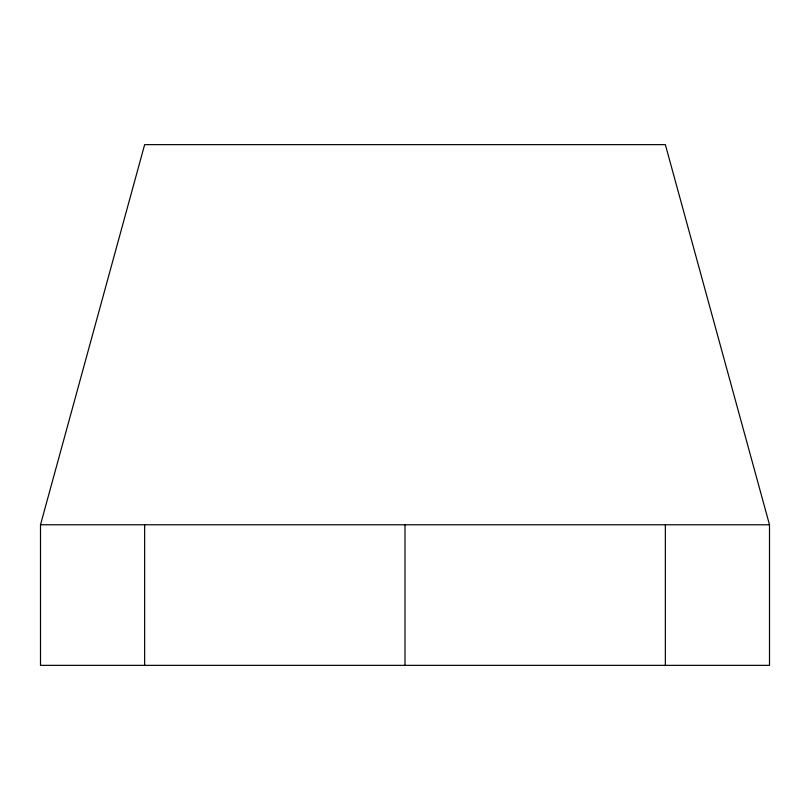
<?xml version="1.0" encoding="UTF-8"?>
<svg xmlns="http://www.w3.org/2000/svg" width="810" height="810" viewBox="0 0 810 810"><rect width="100%" height="100%" fill="white"/><g stroke="black" fill="none" stroke-linecap="round" stroke-linejoin="round"><path stroke-width="1.21" d="M40.5 524.769L144.646 144.646L665.354 144.646L769.5 524.769L769.5 665.354L40.5 665.354L40.5 524.769L769.5 524.769M665.354 524.769L665.354 665.354M405 524.769L405 665.354M144.646 524.769L144.646 665.354"/></g></svg>
